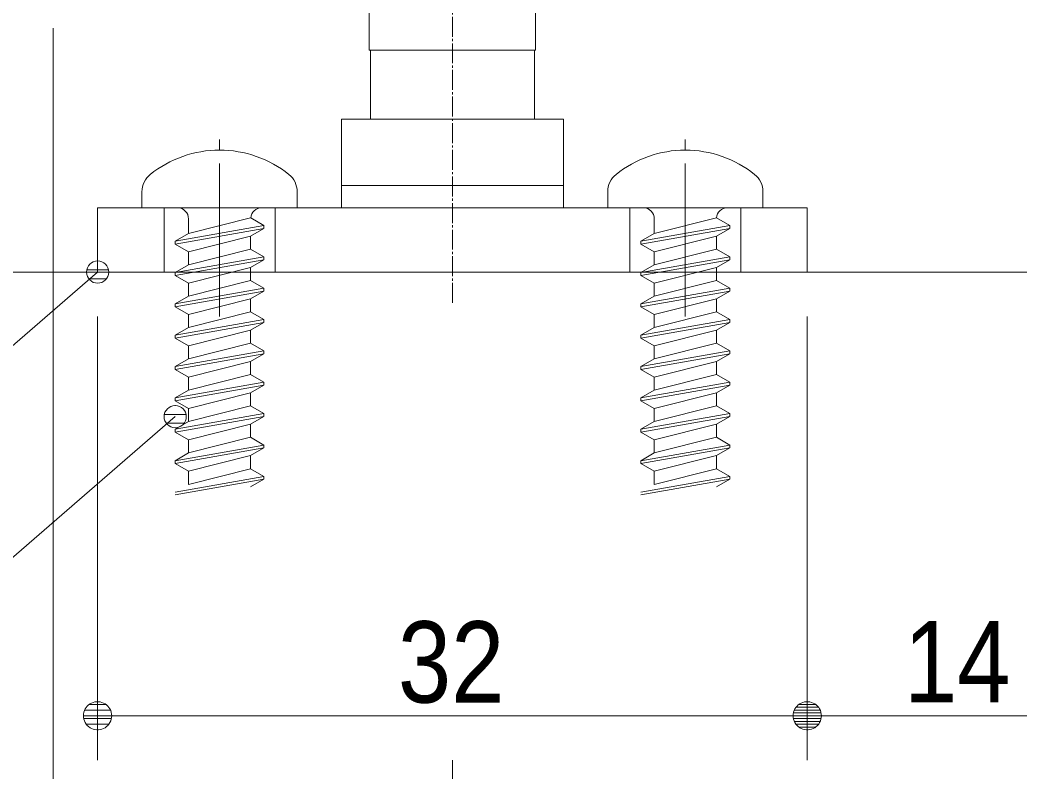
# Model space of a CAD drawing. Units: millimetres, scale not verified, with parts at other scales. Extents: x -6062 to 6062, y -3045 to 3045.
# Drawn here: x 265.7 to 716.6, y -2225.3 to -1886.4 of the extents above; entities that cross this region are included whole.
import ezdxf
from ezdxf.enums import TextEntityAlignment as Align

# ---------------------------------------------------------------- set-up
doc = ezdxf.new("R2010")
doc.units = ezdxf.units.MM
doc.header["$LTSCALE"] = 20
doc.linetypes.add('CHAIN2', pattern=[12, 9, -1, 1, -1])
for name, color, linetype, lineweight in [('0-0_3一般', 7, 'Continuous', 9), ('0-1_2寸法-1', 7, 'Continuous', 9), ('0-2_0', 7, 'Continuous', 9), ('0-4_2寸法-3', 7, 'Continuous', 9)]:
    doc.layers.add(name, color=color, linetype=linetype, lineweight=lineweight)
doc.styles.add('ＭＳ Ｐゴシック', font='')
doc.styles.get('ＭＳ Ｐゴシック').set_extended_font_data('MS PGothic')

# ---------------------------------------------------------------- blocks, each defined once
blk = doc.blocks.new('グループ-52')
at = {"layer": '0-0_3一般', "linetype": 'CHAIN2'}
blk.add_line((44963.7, -40277.5), (44963.7, -30158.5), dxfattribs=at)
blk = doc.blocks.new('グループ-59')
at = {"layer": '0-0_3一般'}
for p, q in [((47063.7, -38900), (47063.7, -38803.3)), ((46363.7, -39420), (46363.7, -39275.5)), ((47763.7, -39275.5), (47763.7, -39420)), ((47763.7, -39420), (47443.7, -39420)), ((47463.7, -39580), (46663.7, -39721.3)), ((47343.7, -39510.7), (46783.7, -39652.1)), ((46783.7, -39652.1), (46783.7, -39520)), ((47344.1, -39511), (47343.7, -39510.7)), ((47463.7, -39580), (47344.1, -39511)), ((47463.7, -39580), (47463.7, -39606.7)), ((46783.7, -39652.1), (46663.7, -39721.3)), ((46783.7, -39817.3), (47343.7, -39675.9)), ((47343.7, -39793.4), (47343.7, -39675.9)), ((46663.7, -39721.3), (46663.7, -39748)), ((46663.7, -39748), (46783.7, -39817.3)), ((47343.7, -39793.4), (46783.7, -39934.7)), ((46783.7, -39934.7), (46783.7, -39817.3)), ((47463.7, -39862.7), (47343.7, -39793.4)), ((46663.7, -40030.7), (47463.7, -39889.3)), ((46783.7, -39934.7), (46663.7, -40004)), ((47463.7, -39889.3), (47343.7, -39958.6)), ((47463.7, -39862.7), (47463.7, -39889.3)), ((47343.7, -40076.1), (47343.7, -39958.6)), ((46783.7, -40217.4), (46783.7, -40099.9)), ((47463.7, -40145.3), (46663.7, -40286.7)), ((46783.7, -40217.4), (46663.7, -40286.7)), ((47463.7, -40145.3), (47463.7, -40172)), ((46663.7, -40286.7), (46663.7, -40313.3)), ((46783.7, -40382.6), (47343.7, -40241.3)), ((47343.7, -40358.7), (47343.7, -40241.3)), ((46663.7, -40313.3), (46783.7, -40382.6)), ((47343.7, -40358.7), (46783.7, -40500.1)), ((46783.7, -40500.1), (46783.7, -40382.6)), ((47463.7, -40428), (47343.7, -40358.7)), ((46663.7, -40596), (47463.7, -40454.7)), ((47463.7, -40454.7), (47343.7, -40523.9)), ((47463.7, -40428), (47463.7, -40454.7)), ((46783.7, -40500.1), (46663.7, -40569.3)), ((47343.7, -40641.4), (47343.7, -40523.9)), ((46783.7, -40782.7), (46783.7, -40665.3)), ((47463.7, -40710.7), (46663.7, -40852)), ((47463.7, -40710.7), (47463.7, -40737.3)), ((46783.7, -40782.7), (46663.7, -40852)), ((46783.7, -40947.9), (47343.7, -40806.6)), ((47343.7, -40924.1), (47343.7, -40806.6)), ((46663.7, -40852), (46663.7, -40878.7)), ((46663.7, -40878.7), (46783.7, -40947.9)), ((47343.7, -40924.1), (46783.7, -41065.4)), ((47463.7, -40993.3), (47343.7, -40924.1)), ((46663.7, -41161.3), (47463.7, -41020)), ((46783.7, -41065.4), (46783.7, -40947.9)), ((47463.7, -41020), (47343.7, -41089.3)), ((47463.7, -40993.3), (47463.7, -41020)), ((46783.7, -41065.4), (46663.7, -41134.7)), ((47343.7, -41206.7), (47343.7, -41089.3)), ((47343.7, -41206.7), (46783.7, -41348.1)), ((47463.7, -41276), (47343.7, -41206.7)), ((47463.7, -41276), (46663.7, -41417.3)), ((46783.7, -41348.1), (46783.7, -41230.6)), ((47463.7, -41276), (47463.7, -41302.7)), ((46783.7, -41348.1), (46663.7, -41417.3)), ((46783.7, -41513.3), (47343.7, -41371.9)), ((47463.7, -41302.7), (47343.7, -41371.9)), ((47343.7, -41489.4), (47343.7, -41371.9)), ((46663.7, -41444), (46783.7, -41513.3)), ((47463.7, -41558.7), (47343.7, -41489.4)), ((47463.7, -41558.7), (47463.7, -41585.3)), ((47463.7, -41558.7), (47463.7, -41585.3)), ((47463.7, -41558.7), (47463.7, -41585.3)), ((46663.7, -41726.7), (47463.7, -41585.3)), ((46663.7, -41726.7), (47463.7, -41585.3)), ((46783.7, -41630.7), (46663.7, -41700)), ((47463.7, -41585.3), (47343.7, -41654.6)), ((47463.7, -41585.3), (47343.7, -41654.6)), ((47463.7, -41585.3), (47343.7, -41654.6)), ((47463.7, -41585.3), (47343.7, -41654.6)), ((47463.7, -41585.3), (47343.7, -41654.6)), ((47463.7, -41585.3), (47343.7, -41654.6)), ((47343.7, -41772.1), (47343.7, -41654.6)), ((47463.7, -41841.3), (46663.7, -41982.7)), ((47463.7, -41841.3), (47463.7, -41868))]:
    blk.add_line(p, q, dxfattribs=at)
for points in [[(47443.7, -39420), (46683.7, -39420), (46363.7, -39420)], [(46663.7, -39748), (47463.7, -39606.7), (47343.7, -39675.9)], [(47463.7, -39862.7), (46663.7, -40004), (46663.7, -40030.7)], [(46663.7, -40030.7), (46783.7, -40099.9), (47343.7, -39958.6)], [(47463.7, -40145.3), (47343.7, -40076.1), (46783.7, -40217.4)], [(46663.7, -40313.3), (47463.7, -40172), (47343.7, -40241.3)], [(47463.7, -40428), (46663.7, -40569.3), (46663.7, -40596)], [(46663.7, -40596), (46783.7, -40665.3), (47343.7, -40523.9)], [(47463.7, -40710.7), (47343.7, -40641.4), (46783.7, -40782.7)], [(46663.7, -40878.7), (47463.7, -40737.3), (47343.7, -40806.6)], [(47463.7, -40993.3), (46663.7, -41134.7), (46663.7, -41161.3)], [(46663.7, -41161.3), (46783.7, -41230.6), (47343.7, -41089.3)], [(46663.7, -41444), (47463.7, -41302.7), (47343.7, -41371.9)], [(46663.7, -41417.3), (46663.7, -41444), (47463.7, -41302.7), (47343.7, -41371.9)], [(47463.7, -41558.7), (46663.7, -41700), (46663.7, -41726.7)], [(47343.7, -41489.4), (46783.7, -41630.7), (46783.7, -41513.3)], [(46663.7, -41726.7), (46783.7, -41795.9), (47343.7, -41654.6)], [(47463.7, -41841.3), (47343.7, -41772.1), (46783.7, -41913.4), (46783.7, -41795.9)], [(46663.7, -42009.3), (47463.7, -41868), (47343.7, -41937.3)]]:
    blk.add_lwpolyline(points, dxfattribs=at)
for centre, radius, start, end in [((47063.7, -39900), 1000, 109.34109, 128.68219), ((47063.7, -39900), 1000, 90, 109.34109), ((47063.7, -39900), 1000, 70.65891, 90), ((47063.7, -39900), 1000, 51.31781, 70.65891), ((46563.7, -39275.5), 200, 128.68219, 154.34109), ((47563.7, -39275.5), 200, 25.65891, 51.31781), ((46563.7, -39275.5), 200, 154.34109, 180), ((47563.7, -39275.5), 200, 0, 25.65891), ((46683.7, -39520), 100, 45, 90), ((46683.7, -39520), 100, 0, 45), ((47443.7, -39520), 100, 132.40515, 174.8103), ((47443.7, -39520), 100, 90, 132.40515)]:
    blk.add_arc(centre, radius, start, end, dxfattribs=at)
blk = doc.blocks.new('グループ-65')
at = {"layer": '0-0_3一般'}
for p, q in [((42863.7, -38900), (42863.7, -38803.3)), ((42163.7, -39420), (42163.7, -39275.5)), ((42483.7, -39420), (42163.7, -39420)), ((43243.7, -39420), (42483.7, -39420)), ((43143.7, -39510.7), (42583.7, -39652.1)), ((42583.7, -39652.1), (42583.7, -39520)), ((43144.1, -39511), (43143.7, -39510.7)), ((43263.7, -39580), (43144.1, -39511)), ((43263.7, -39580), (43263.7, -39606.7)), ((42463.7, -39748), (43263.7, -39606.7)), ((42583.7, -39652.1), (42463.7, -39721.3)), ((43263.7, -39606.7), (43143.7, -39675.9)), ((43143.7, -39793.4), (43143.7, -39675.9)), ((42583.7, -39934.7), (42583.7, -39817.3)), ((43263.7, -39862.7), (42463.7, -40004)), ((42583.7, -39934.7), (42463.7, -40004)), ((43263.7, -39862.7), (43263.7, -39889.3)), ((42463.7, -40004), (42463.7, -40030.7)), ((42463.7, -40030.7), (42583.7, -40099.9)), ((42583.7, -40099.9), (43143.7, -39958.6)), ((43143.7, -40076.1), (43143.7, -39958.6)), ((43143.7, -40076.1), (42583.7, -40217.4)), ((42583.7, -40217.4), (42583.7, -40099.9)), ((43263.7, -40145.3), (43143.7, -40076.1)), ((42463.7, -40313.3), (43263.7, -40172)), ((42583.7, -40217.4), (42463.7, -40286.7)), ((43263.7, -40172), (43143.7, -40241.3)), ((43263.7, -40145.3), (43263.7, -40172)), ((43143.7, -40358.7), (43143.7, -40241.3)), ((42583.7, -40500.1), (42583.7, -40382.6)), ((43263.7, -40428), (42463.7, -40569.3)), ((43263.7, -40428), (43263.7, -40454.7)), ((42583.7, -40500.1), (42463.7, -40569.3)), ((42463.7, -40569.3), (42463.7, -40596)), ((42583.7, -40665.3), (43143.7, -40523.9)), ((43143.7, -40641.4), (43143.7, -40523.9)), ((42463.7, -40596), (42583.7, -40665.3)), ((43143.7, -40641.4), (42583.7, -40782.7)), ((42583.7, -40782.7), (42583.7, -40665.3)), ((43263.7, -40710.7), (43143.7, -40641.4)), ((42463.7, -40878.7), (43263.7, -40737.3)), ((43263.7, -40737.3), (43143.7, -40806.6)), ((43263.7, -40710.7), (43263.7, -40737.3)), ((42583.7, -40782.7), (42463.7, -40852)), ((43143.7, -40924.1), (43143.7, -40806.6)), ((43263.7, -40993.3), (42463.7, -41134.7)), ((42583.7, -41065.4), (42583.7, -40947.9)), ((43263.7, -40993.3), (43263.7, -41020)), ((42583.7, -41065.4), (42463.7, -41134.7)), ((42583.7, -41230.6), (43143.7, -41089.3)), ((43143.7, -41206.7), (43143.7, -41089.3)), ((42463.7, -41134.7), (42463.7, -41161.3)), ((42463.7, -41161.3), (42583.7, -41230.6)), ((43263.7, -41276), (43143.7, -41206.7)), ((43263.7, -41276), (42463.7, -41417.3)), ((43263.7, -41276), (43263.7, -41302.7)), ((42463.7, -41444), (43263.7, -41302.7)), ((42463.7, -41444), (43263.7, -41302.7)), ((42583.7, -41348.1), (42463.7, -41417.3)), ((43263.7, -41302.7), (43143.7, -41371.9)), ((43263.7, -41302.7), (43143.7, -41371.9)), ((43263.7, -41302.7), (43143.7, -41371.9)), ((43143.7, -41489.4), (43143.7, -41371.9)), ((42463.7, -41417.3), (42463.7, -41444)), ((43263.7, -41558.7), (42463.7, -41700)), ((43143.7, -41489.4), (42583.7, -41630.7)), ((42583.7, -41630.7), (42583.7, -41513.3)), ((43263.7, -41558.7), (43143.7, -41489.4)), ((43263.7, -41558.7), (43263.7, -41585.3)), ((43263.7, -41558.7), (43263.7, -41585.3)), ((42583.7, -41630.7), (42463.7, -41700)), ((42583.7, -41795.9), (43143.7, -41654.6)), ((43263.7, -41585.3), (43143.7, -41654.6)), ((43263.7, -41585.3), (43143.7, -41654.6)), ((43263.7, -41585.3), (43143.7, -41654.6)), ((43143.7, -41772.1), (43143.7, -41654.6)), ((42463.7, -41700), (42463.7, -41726.7)), ((42463.7, -41726.7), (42583.7, -41795.9)), ((43263.7, -41841.3), (42463.7, -41982.7)), ((43143.7, -41772.1), (42583.7, -41913.4)), ((42583.7, -41913.4), (42583.7, -41795.9)), ((43263.7, -41841.3), (43143.7, -41772.1)), ((43263.7, -41841.3), (43263.7, -41868)), ((42463.7, -42009.3), (43263.7, -41868)), ((43263.7, -41868), (43143.7, -41937.3))]:
    blk.add_line(p, q, dxfattribs=at)
for points in [[(43563.7, -39275.5), (43563.7, -39420), (43243.7, -39420)], [(43263.7, -39580), (42463.7, -39721.3), (42463.7, -39748)], [(42463.7, -39748), (42583.7, -39817.3), (43143.7, -39675.9)], [(43263.7, -39862.7), (43143.7, -39793.4), (42583.7, -39934.7)], [(42463.7, -40030.7), (43263.7, -39889.3), (43143.7, -39958.6)], [(43263.7, -40145.3), (42463.7, -40286.7), (42463.7, -40313.3)], [(42463.7, -40313.3), (42583.7, -40382.6), (43143.7, -40241.3)], [(43263.7, -40428), (43143.7, -40358.7), (42583.7, -40500.1)], [(42463.7, -40596), (43263.7, -40454.7), (43143.7, -40523.9)], [(43263.7, -40710.7), (42463.7, -40852), (42463.7, -40878.7)], [(42463.7, -40878.7), (42583.7, -40947.9), (43143.7, -40806.6)], [(43263.7, -40993.3), (43143.7, -40924.1), (42583.7, -41065.4)], [(42463.7, -41161.3), (43263.7, -41020), (43143.7, -41089.3)], [(43143.7, -41206.7), (42583.7, -41348.1), (42583.7, -41230.6)], [(42463.7, -41444), (42583.7, -41513.3), (43143.7, -41371.9)], [(43263.7, -41558.7), (43263.7, -41585.3), (43143.7, -41654.6)], [(42463.7, -41726.7), (43263.7, -41585.3), (43143.7, -41654.6)], [(42463.7, -41726.7), (43263.7, -41585.3), (43143.7, -41654.6)]]:
    blk.add_lwpolyline(points, dxfattribs=at)
for centre, radius, start, end in [((42863.7, -39900), 1000, 109.34109, 128.68219), ((42863.7, -39900), 1000, 90, 109.34109), ((42863.7, -39900), 1000, 70.65891, 90), ((42863.7, -39900), 1000, 51.31781, 70.65891), ((42363.7, -39275.5), 200, 128.68219, 154.34109), ((43363.7, -39275.5), 200, 25.65891, 51.31781), ((42363.7, -39275.5), 200, 154.34109, 180), ((43363.7, -39275.5), 200, 0, 25.65891), ((42483.7, -39520), 100, 45, 90), ((42483.7, -39520), 100, 0, 45), ((43243.7, -39520), 100, 132.40515, 174.8103), ((43243.7, -39520), 100, 90, 132.40515)]:
    blk.add_arc(centre, radius, start, end, dxfattribs=at)
blk = doc.blocks.new('グループ-72')
at = {"layer": '0-0_3一般'}
for p, q in [((45613.7, -35500), (44313.7, -35500)), ((45713.7, -38000), (45713.7, -35600))]:
    blk.add_line(p, q, dxfattribs=at)
blk.add_lwpolyline([(44213.7, -35600), (44213.7, -38000), (45713.7, -38000)], dxfattribs=at)
for centre, start, end in [((44313.7, -35600), 135, 180), ((44313.7, -35600), 90, 135), ((45613.7, -35600), 45, 90), ((45613.7, -35600), 0, 45)]:
    blk.add_arc(centre, 100, start, end, dxfattribs=at)
blk = doc.blocks.new('グループ-73')
at = {"layer": '0-0_3一般'}
for p, q in [((45703.7, -38000), (44223.7, -38000)), ((44223.7, -38000), (44223.7, -38620)), ((45703.7, -38000), (45703.7, -38620)), ((43963.7, -39220), (43963.7, -38620)), ((45363.7, -38620), (45963.7, -38620)), ((45963.7, -39220), (45963.7, -38620)), ((45963.7, -39220), (43963.7, -39220))]:
    blk.add_line(p, q, dxfattribs=at)
blk.add_lwpolyline([(43963.7, -38620), (44563.7, -38620), (45363.7, -38620)], dxfattribs=at)
blk = doc.blocks.new('グループ-74')
at = {"layer": '0-0_3一般'}
for p, q in [((42863.7, -40400), (42863.7, -39020)), ((47063.7, -40400), (47063.7, -39020)), ((43963.7, -39220), (43963.7, -39420)), ((45963.7, -39220), (43963.7, -39220)), ((45963.7, -39420), (45963.7, -39220)), ((41763.7, -39420), (48163.7, -39420)), ((41763.7, -40000), (41763.7, -39420)), ((42363.7, -40000), (42363.7, -39420)), ((43363.7, -39420), (43363.7, -40000)), ((46563.7, -40000), (46563.7, -39420)), ((47563.7, -39420), (47563.7, -40000)), ((48163.7, -39420), (48163.7, -40000)), ((48163.7, -40000), (41763.7, -40000))]:
    blk.add_line(p, q, dxfattribs=at)
for name in ['グループ-72', 'グループ-73']:
    blk.add_blockref(name, (0, 0), dxfattribs=at)
blk = doc.blocks.new('グループ-80')
at = {"layer": '0-0_3一般'}
for name in ['グループ-52', 'グループ-74', 'グループ-65', 'グループ-59']:
    blk.add_blockref(name, (0, 0), dxfattribs=at)
blk = doc.blocks.new('グループ-81')
at = {"layer": '0-0_3一般'}
blk.add_line((34163.7, -40000), (64563.7, -40000), dxfattribs=at)
blk = doc.blocks.new('グループ-82')
at = {"layer": '0-0_3一般'}
for name in ['グループ-80', 'グループ-81']:
    blk.add_blockref(name, (0, 0), dxfattribs=at)
blk = doc.blocks.new('_Dot')
at = {"layer": '0-2_0'}
for p, q in [((-10, 0), (-20, 0)), ((9.78, 2), (-9.78, 2)), ((7.99, 6), (-7.99, 6)), ((9.16, -3.98), (-9.16, -3.98)), ((6, -7.98), (-6, -7.98))]:
    blk.add_line(p, q, dxfattribs=at)
for points in [[(10, 0), (9.92, 1.25), (9.69, 2.49), (9.3, 3.68), (8.76, 4.82), (8.09, 5.88), (7.29, 6.85), (6.37, 7.71), (5.36, 8.44), (4.26, 9.05), (3.09, 9.51), (1.87, 9.82), (0.63, 9.98), (-0.63, 9.98), (-1.87, 9.82), (-3.09, 9.51), (-4.26, 9.05), (-5.36, 8.44), (-6.37, 7.71), (-7.29, 6.85), (-8.09, 5.88), (-8.76, 4.82), (-9.3, 3.68), (-9.69, 2.49), (-9.92, 1.25), (-10, 0), (0, 0)], [(-10, 0), (-9.92, -1.25), (-9.69, -2.49), (-9.3, -3.68), (-8.76, -4.82), (-8.09, -5.88), (-7.29, -6.85), (-6.37, -7.71), (-5.36, -8.44), (-4.26, -9.05), (-3.09, -9.51), (-1.87, -9.82), (-0.63, -9.98), (0.63, -9.98), (1.87, -9.82), (3.09, -9.51), (4.26, -9.05), (5.36, -8.44), (6.37, -7.71), (7.29, -6.85), (8.09, -5.88), (8.76, -4.82), (9.3, -3.68), (9.69, -2.49), (9.92, -1.25), (10, 0), (0, 0)]]:
    blk.add_lwpolyline(points, close=True, dxfattribs=at)

msp = doc.modelspace()

# ---------------------------------------------------------------- linework, layer by layer
at = {"layer": '0-1_2寸法-1'}
for p, q in [((280.68, -1890), (280.68, -2420)), ((300.68, -2020), (300.68, -2220)), ((620.68, -2020), (620.68, -2220)), ((620.68, -2020), (620.68, -2220)), ((607.97, -2200), (313.4, -2200)), ((633.4, -2200), (747.97, -2200)), ((460.68, -2220), (460.68, -2320))]:
    msp.add_line(p, q, dxfattribs=at)
at = {"layer": '0-4_2寸法-3'}
for p, q in [((300.85, -1995.01), (300.52, -1995.01)), ((300.85, -1995.01), (300.52, -1995.01)), ((305.58, -1999.01), (295.79, -1999.01)), ((304.68, -2003.01), (296.69, -2003.01)), ((335.85, -2060.14), (335.52, -2060.14)), ((335.85, -2060.14), (335.52, -2060.14)), ((340.58, -2064.14), (330.79, -2064.14)), ((339.68, -2068.14), (331.69, -2068.14))]:
    msp.add_line(p, q, dxfattribs=at)
for points in [[(300.68, -2000), (185.21, -2100), (-130.8, -2100)], [(335.68, -2065.13), (179.95, -2200), (-106.35, -2200)]]:
    msp.add_lwpolyline(points, dxfattribs=at)
for centre in [(300.68, -2000), (300.68, -2000), (335.68, -2065.13), (335.68, -2065.13)]:
    msp.add_circle(centre, 5.01, dxfattribs=at)

# ---------------------------------------------------------------- block references
at = {"layer": '0-0_3一般', "xscale": 0.05, "yscale": 0.05}
msp.add_blockref('グループ-82', (-1787.5, 0), dxfattribs=at)
at = {"layer": '0-1_2寸法-1', "xscale": 0.6356201, "yscale": 0.6356201, "rotation": 180}
for p in [(300.68, -2200), (620.68, -2200)]:
    msp.add_blockref('_Dot', p, dxfattribs=at)
at = {"layer": '0-1_2寸法-1', "xscale": 0.6356201, "yscale": 0.6356201}
msp.add_blockref('_Dot', (620.68, -2200), dxfattribs=at)

# ---------------------------------------------------------------- texts
at = {"layer": '0-1_2寸法-1', "style": 'ＭＳ Ｐゴシック', "width": 0.9}
for s, p in [('32', (436.09, -2205.06)), ('14', (664.26, -2204.96))]:
    msp.add_text(s, height=36.66, dxfattribs=at).set_placement(p, align=Align.BOTTOM_LEFT)

doc.saveas('drawing.dxf')
